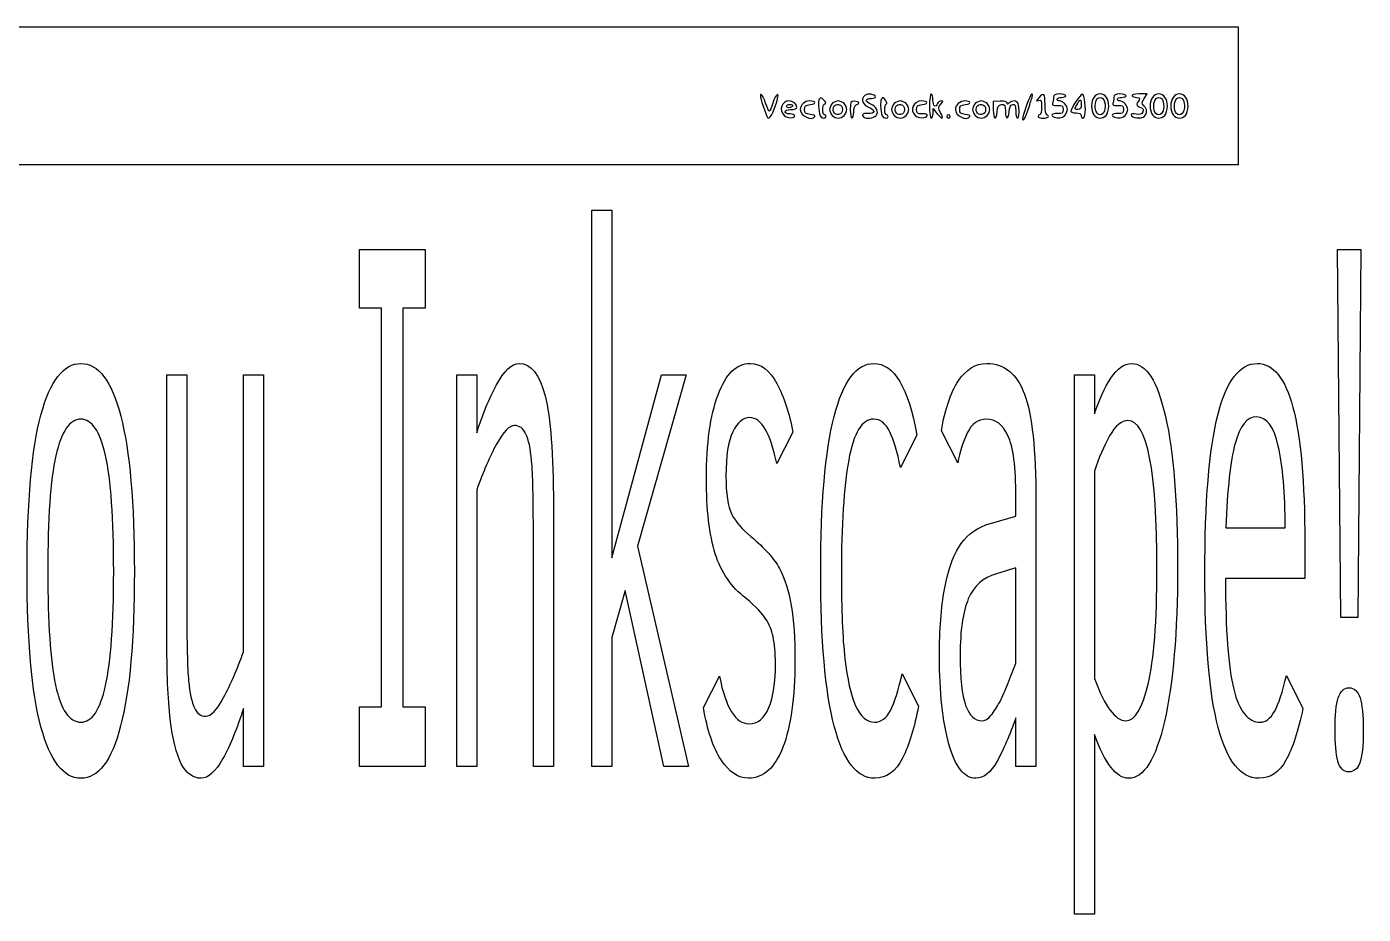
# Model space of a CAD drawing. Extents: x -1.8 to 10.4, y -1.5 to 10.
# Drawn here: x 2.29 to 10.37, y -1.54 to 3.82 of the extents above; entities that cross this region are included whole.
import ezdxf

# ---------------------------------------------------------------- set-up
doc = ezdxf.new("R2010")
doc.units = 0
doc.layers.add('Layer_1', color=7, linetype='CONTINUOUS')

msp = doc.modelspace()

# ---------------------------------------------------------------- linework, layer by layer
at = {"layer": 'Layer_1', "color": 7}
for points in [[(-0.803571, 3.407738), (-0.803571, 3.824405), (4.404762, 3.824405), (9.613096, 3.824405), (9.613096, 3.407738), (9.613096, 2.991071), (4.404762, 2.991071), (-0.803571, 2.991071)], [(6.817626, 3.34918)], [(6.883929, 3.345239)], [(8.346968, 3.329421)], [(8.633213, 3.342635)], [(8.75279, 3.319198)], [(9.106956, 3.319198)], [(9.231956, 3.319198)], [(6.933732, 3.287398)], [(7.055386, 3.282065)], [(7.123513, 3.28274)], [(7.169226, 3.308049)], [(7.232143, 3.288691)], [(7.290179, 3.309108)], [(7.42518, 3.287448)], [(7.498512, 3.282741)], [(7.544226, 3.30805)], [(7.607143, 3.288692)], [(7.734721, 3.288048)], [(7.769737, 3.300969)], [(7.873512, 3.282739)], [(7.992886, 3.282067)], [(8.033809, 3.308052)], [(8.096726, 3.288694)], [(8.156737, 3.311383)], [(8.467263, 3.282741)], [(8.565476, 3.288693)], [(8.687902, 3.29055)], [(8.815476, 3.288692)], [(8.93006, 3.288692)], [(9.048512, 3.284821)], [(9.169643, 3.288692)], [(9.294643, 3.288692)], [(6.142707, -0.645028), (5.908719, 0.418058), (5.829318, 0.135924), (5.829318, -0.645028), (5.708459, -0.645028), (5.708459, 2.715772), (5.829318, 2.715772), (5.829318, 0.616682), (6.128654, 1.722655), (6.276916, 1.722655), (5.983202, 0.686652), (6.292375, -0.645028)], [(4.700132, -0.645028), (4.302423, -0.645028), (4.302423, -0.283894), (4.436632, -0.283894), (4.436632, 2.124415), (4.302423, 2.124415), (4.302423, 2.478778), (4.700132, 2.478778), (4.700132, 2.124415), (4.565923, 2.124415), (4.565923, -0.283894), (4.700132, -0.283894)], [(10.336926, 0.255548), (10.235039, 0.255548), (10.214662, 2.478778), (10.354493, 2.478778)], [(2.817687, 0.533171)], [(2.942762, 0.533171)], [(9.122717, 0.546716)], [(9.247792, 0.555741)], [(6.935315, -0.006273)], [(10.369951, -0.423834)]]:
    msp.add_lwpolyline(points, close=True, dxfattribs=at)
for points in [[(9.045767, 3.391233), (9.063407, 3.418155), (9.014719, 3.418155)], [(7.76972, 3.300969), (7.770114, 3.329615), (7.793568, 3.300969)], [(8.175596, 3.374706), (8.133929, 3.373072), (8.133929, 3.322697)], [(3.138806, 0.140437), (3.138806, 1.722655), (3.259665, 1.722655), (3.259665, 0.325518)], [(3.601863, 0.047897), (3.601863, 1.722655), (3.722722, 1.722655), (3.722722, -0.645028), (3.601863, -0.645028)], [(5.012116, 1.027472), (5.012116, -0.645028), (4.891257, -0.645028), (4.891257, 1.722655), (5.012116, 1.722655), (5.012116, 1.370549)], [(8.745385, -0.450919), (8.745385, -1.536577), (8.624527, -1.536577), (8.624527, 1.722655), (8.745385, 1.722655), (8.745385, 1.485661)], [(6.921965, 1.375063), (6.825699, 1.185468)], [(7.919049, 1.189982), (7.819973, 1.384092)], [(7.67171, 1.357006), (7.572634, 1.162897)], [(8.745385, 1.140328), (8.745385, -0.112354)], [(8.089095, 0.815305), (8.270383, 0.867219), (8.270383, 0.982331)], [(5.475174, 0.934931), (5.475174, -0.645028), (5.354315, -0.645028)], [(8.391241, 0.964274), (8.391241, -0.645028), (8.270383, -0.645028)], [(5.354315, -0.645028), (5.354315, 0.749851)], [(9.538696, 0.797249), (9.898462, 0.797249)], [(10.01651, 0.709223), (10.01651, 0.492543), (9.537291, 0.492543)], [(8.270383, 0.555741), (8.152335, 0.519628)], [(8.270383, -0.022073), (8.270383, 0.555741)], [(6.382317, -0.288409), (6.479285, -0.098813)], [(7.582472, -0.08527), (7.681548, -0.27938)], [(9.905489, -0.094299), (10.005267, -0.292923)], [(3.601863, -0.645028), (3.601863, -0.292923)], [(8.270383, -0.645028), (8.270383, -0.34935)]]:
    msp.add_lwpolyline(points, dxfattribs=at)
for points in [[(6.730304, 3.415545), (6.719421, 3.419171), (6.730541, 3.376298), (6.764256, 3.284478)], [(6.757878, 3.362693), (6.74956, 3.389479), (6.737151, 3.413263), (6.730304, 3.415545)], [(6.829075, 3.415496), (6.822307, 3.413241), (6.809965, 3.389479), (6.801646, 3.362693)], [(6.817626, 3.34918), (6.832617, 3.393621), (6.836841, 3.418085), (6.829075, 3.415496)], [(7.109453, 3.381619), (7.094227, 3.396845), (7.088647, 3.397909), (7.081833, 3.386884)], [(7.39556, 3.416352), (7.336053, 3.425084), (7.323028, 3.36263), (7.379441, 3.339059)], [(7.398107, 3.391693), (7.431062, 3.391193), (7.42897, 3.411449), (7.39556, 3.416352)], [(7.481747, 3.381647), (7.469177, 3.398712), (7.464816, 3.399804), (7.457366, 3.38775)], [(7.758946, 3.418156), (7.752994, 3.418156), (7.74853, 3.386906), (7.74853, 3.345239)], [(7.769363, 3.381698), (7.769363, 3.40175), (7.764675, 3.418156), (7.758946, 3.418156)], [(8.366262, 3.418156), (8.358141, 3.418156), (8.311014, 3.290382), (8.311014, 3.268365)], [(8.346966, 3.329421), (8.356034, 3.360613), (8.366218, 3.393339), (8.369597, 3.402145)], [(8.369597, 3.402145), (8.372975, 3.410951), (8.371475, 3.418156), (8.366262, 3.418156)], [(8.408981, 3.395558), (8.391166, 3.375269), (8.391001, 3.373638), (8.407367, 3.379606)], [(8.446429, 3.355657), (8.446429, 3.423251), (8.439644, 3.43048), (8.408981, 3.395558)], [(8.498512, 3.398176), (8.498512, 3.387186), (8.495839, 3.371225), (8.492569, 3.362706)], [(8.53497, 3.418157), (8.505975, 3.418157), (8.498512, 3.414067), (8.498512, 3.398176)], [(8.519346, 3.386907), (8.519346, 3.392637), (8.531064, 3.397324), (8.545387, 3.397324)], [(8.571429, 3.407741), (8.571429, 3.41347), (8.555022, 3.418157), (8.53497, 3.418157)], [(8.545387, 3.397324), (8.55971, 3.397324), (8.571429, 3.402011), (8.571429, 3.407741)], [(8.671986, 3.417826), (8.659822, 3.417511), (8.602679, 3.33135), (8.602679, 3.313345)], [(8.633213, 3.342635), (8.660908, 3.391019), (8.664856, 3.392958), (8.665019, 3.35826)], [(8.687902, 3.290552), (8.695988, 3.324683), (8.684299, 3.418164), (8.671986, 3.417826)], [(8.779762, 3.418156), (8.74868, 3.418156), (8.727679, 3.388754), (8.727679, 3.345239)], [(8.75279, 3.319198), (8.742793, 3.359028), (8.756014, 3.397322), (8.779762, 3.397322)], [(8.831846, 3.345239), (8.831846, 3.388754), (8.810844, 3.418156), (8.779762, 3.418156)], [(8.779762, 3.397322), (8.792874, 3.397322), (8.802541, 3.387989), (8.806735, 3.371281)], [(8.863096, 3.398174), (8.863096, 3.387185), (8.860422, 3.371223), (8.857152, 3.362704)], [(8.899554, 3.418156), (8.870558, 3.418156), (8.863096, 3.414066), (8.863096, 3.398174)], [(8.883929, 3.386906), (8.883929, 3.392635), (8.895648, 3.397322), (8.90997, 3.397322)], [(8.936012, 3.407739), (8.936012, 3.413469), (8.919606, 3.418156), (8.899554, 3.418156)], [(8.90997, 3.397322), (8.924293, 3.397322), (8.936012, 3.40201), (8.936012, 3.407739)], [(9.014719, 3.418155), (8.984913, 3.418155), (8.968528, 3.414115), (8.972469, 3.407738)], [(8.972469, 3.407738), (8.976009, 3.402009), (8.988006, 3.397322), (8.999126, 3.397322)], [(8.999126, 3.397322), (9.022348, 3.397322), (9.025046, 3.386357), (9.006411, 3.367721)], [(9.133929, 3.418156), (9.102847, 3.418156), (9.081846, 3.388754), (9.081846, 3.345239)], [(9.106956, 3.319198), (9.096959, 3.359028), (9.110181, 3.397322), (9.133929, 3.397322)], [(9.186012, 3.345239), (9.186012, 3.388754), (9.165011, 3.418156), (9.133929, 3.418156)], [(9.133929, 3.397322), (9.14704, 3.397322), (9.156708, 3.387989), (9.160901, 3.371281)], [(9.258929, 3.418156), (9.227847, 3.418156), (9.206846, 3.388754), (9.206846, 3.345239)], [(9.231956, 3.319198), (9.221959, 3.359028), (9.235181, 3.397322), (9.258929, 3.397322)], [(9.311012, 3.345239), (9.311012, 3.388754), (9.290011, 3.418156), (9.258929, 3.418156)], [(9.258929, 3.397322), (9.282677, 3.397322), (9.295898, 3.359028), (9.285901, 3.319198)], [(6.779762, 3.313989), (6.776046, 3.313989), (6.766197, 3.335906), (6.757878, 3.362693)], [(6.764256, 3.284478), (6.774567, 3.256405), (6.79447, 3.280534), (6.817626, 3.34918)], [(6.801646, 3.362693), (6.793327, 3.335906), (6.78348, 3.313989), (6.779762, 3.313989)], [(6.899554, 3.376489), (6.854593, 3.376489), (6.836031, 3.321709), (6.869614, 3.288126)], [(6.905681, 3.297815), (6.863312, 3.298744), (6.866614, 3.324406), (6.909103, 3.324406)], [(6.883929, 3.345239), (6.883929, 3.350969), (6.89358, 3.355656), (6.905377, 3.355656)], [(6.898939, 3.334823), (6.890683, 3.334823), (6.883929, 3.33951), (6.883929, 3.345239)], [(6.920387, 3.345239), (6.916848, 3.33951), (6.907194, 3.334823), (6.898939, 3.334823)], [(6.946429, 3.337948), (6.946429, 3.358234), (6.924226, 3.376489), (6.899554, 3.376489)], [(6.905377, 3.355656), (6.917173, 3.355656), (6.923928, 3.350969), (6.920387, 3.345239)], [(6.909103, 3.324406), (6.932785, 3.324406), (6.946429, 3.329356), (6.946429, 3.337948)], [(7.024682, 3.376489), (6.99515, 3.376489), (6.967261, 3.351193), (6.967261, 3.324406)], [(6.967261, 3.324406), (6.967261, 3.285437), (7.036816, 3.252018), (7.055386, 3.282065)], [(6.993304, 3.324406), (6.993304, 3.346204), (6.998852, 3.350982), (7.027356, 3.353727)], [(7.027356, 3.295086), (6.998852, 3.29783), (6.993304, 3.302608), (6.993304, 3.324406)], [(7.027356, 3.353727), (7.065446, 3.357396), (7.063204, 3.376489), (7.024682, 3.376489)], [(7.081833, 3.386884), (7.074142, 3.37444), (7.0773, 3.318976), (7.087615, 3.285343)], [(7.113095, 3.293155), (7.097971, 3.293155), (7.100285, 3.353121), (7.115607, 3.358228)], [(7.115607, 3.358228), (7.12478, 3.361287), (7.122993, 3.36808), (7.109453, 3.381619)], [(7.160715, 3.360119), (7.151711, 3.351117), (7.144345, 3.335045), (7.144345, 3.324405)], [(7.144345, 3.324405), (7.144345, 3.313765), (7.151711, 3.297694), (7.160715, 3.288691)], [(7.169226, 3.308049), (7.158854, 3.335077), (7.173391, 3.357416), (7.198986, 3.353781)], [(7.196429, 3.376488), (7.185789, 3.376488), (7.169717, 3.369122), (7.160715, 3.360119)], [(7.232143, 3.360119), (7.22314, 3.369122), (7.207069, 3.376488), (7.196429, 3.376488)], [(7.198986, 3.353781), (7.216202, 3.351337), (7.22247, 3.343496), (7.22247, 3.324405)], [(7.22247, 3.324405), (7.22247, 3.305314), (7.216202, 3.297473), (7.198986, 3.295029)], [(7.248512, 3.324405), (7.248512, 3.335045), (7.241146, 3.351117), (7.232143, 3.360119)], [(7.232143, 3.288691), (7.241146, 3.297694), (7.248512, 3.313765), (7.248512, 3.324405)], [(7.295387, 3.373885), (7.27117, 3.373885), (7.269345, 3.370326), (7.269345, 3.323104)], [(7.269345, 3.323104), (7.269345, 3.295174), (7.274033, 3.272323), (7.279762, 3.272323)], [(7.290179, 3.309108), (7.290179, 3.332197), (7.295996, 3.348126), (7.305804, 3.351889)], [(7.305804, 3.351889), (7.330169, 3.361239), (7.32418, 3.373885), (7.295387, 3.373885)], [(7.393607, 3.355962), (7.356364, 3.371389), (7.358996, 3.392287), (7.398107, 3.391693)], [(7.379441, 3.339059), (7.423691, 3.32057), (7.421106, 3.297738), (7.375006, 3.2999)], [(7.425181, 3.287448), (7.443709, 3.309773), (7.429222, 3.34121), (7.393607, 3.355962)], [(7.457366, 3.38775), (7.449237, 3.374596), (7.452044, 3.319809), (7.462615, 3.285344)], [(7.488095, 3.293156), (7.474951, 3.293156), (7.474276, 3.3527), (7.487367, 3.357393)], [(7.487367, 3.357393), (7.492696, 3.359302), (7.490166, 3.370217), (7.481747, 3.381647)], [(7.535715, 3.36012), (7.526711, 3.351118), (7.519345, 3.335046), (7.519345, 3.324406)], [(7.519345, 3.324406), (7.519345, 3.313766), (7.526711, 3.297695), (7.535715, 3.288692)], [(7.544226, 3.30805), (7.533854, 3.335078), (7.548391, 3.357417), (7.573986, 3.353783)], [(7.571429, 3.376489), (7.560789, 3.376489), (7.544717, 3.369124), (7.535715, 3.36012)], [(7.607143, 3.36012), (7.59814, 3.369124), (7.582069, 3.376489), (7.571429, 3.376489)], [(7.573986, 3.353783), (7.591202, 3.351338), (7.59747, 3.343497), (7.59747, 3.324406)], [(7.59747, 3.324406), (7.59747, 3.305315), (7.591202, 3.297474), (7.573986, 3.29503)], [(7.623512, 3.324406), (7.623512, 3.335046), (7.616146, 3.351118), (7.607143, 3.36012)], [(7.607143, 3.288692), (7.616146, 3.297695), (7.623512, 3.313766), (7.623512, 3.324406)], [(7.701766, 3.376489), (7.652085, 3.376489), (7.627209, 3.322197), (7.661279, 3.288126)], [(7.670387, 3.324406), (7.670387, 3.346204), (7.675936, 3.350982), (7.704439, 3.353727)], [(7.704276, 3.298467), (7.675045, 3.298389), (7.670387, 3.301944), (7.670387, 3.324406)], [(7.704439, 3.353727), (7.742529, 3.357396), (7.740287, 3.376489), (7.701766, 3.376489)], [(7.74853, 3.345239), (7.74853, 3.303573), (7.752994, 3.272323), (7.758946, 3.272323)], [(7.796846, 3.360865), (7.785863, 3.332245), (7.769363, 3.344754), (7.769363, 3.381698)], [(7.818967, 3.376489), (7.810098, 3.376489), (7.800144, 3.369458), (7.796846, 3.360865)], [(7.81575, 3.30452), (7.800335, 3.33433), (7.800435, 3.338192), (7.817096, 3.356604)], [(7.817096, 3.356604), (7.832612, 3.373748), (7.83287, 3.376489), (7.818967, 3.376489)], [(7.962182, 3.376491), (7.93265, 3.376491), (7.904761, 3.351195), (7.904761, 3.324408)], [(7.904761, 3.324408), (7.904761, 3.285439), (7.974316, 3.25202), (7.992886, 3.282067)], [(7.930804, 3.324408), (7.930804, 3.346206), (7.936352, 3.350984), (7.964856, 3.353728)], [(7.964856, 3.295087), (7.936352, 3.297831), (7.930804, 3.302609), (7.930804, 3.324408)], [(7.964856, 3.353728), (8.002946, 3.357398), (8.000704, 3.376491), (7.962182, 3.376491)], [(8.025298, 3.360122), (8.016295, 3.351119), (8.008929, 3.335048), (8.008929, 3.324408)], [(8.008929, 3.324408), (8.008929, 3.313768), (8.016295, 3.297696), (8.025298, 3.288694)], [(8.033809, 3.308052), (8.023438, 3.33508), (8.037975, 3.357419), (8.06357, 3.353784)], [(8.061012, 3.376491), (8.050372, 3.376491), (8.034301, 3.369125), (8.025298, 3.360122)], [(8.096726, 3.360122), (8.087724, 3.369125), (8.071652, 3.376491), (8.061012, 3.376491)], [(8.06357, 3.353784), (8.080786, 3.351339), (8.087054, 3.343498), (8.087054, 3.324407)], [(8.087054, 3.324407), (8.087054, 3.305317), (8.080786, 3.297476), (8.06357, 3.295031)], [(8.113096, 3.324408), (8.113096, 3.335048), (8.10573, 3.351119), (8.096726, 3.360122)], [(8.096726, 3.288693), (8.10573, 3.297696), (8.113096, 3.313768), (8.113096, 3.324408)], [(8.133929, 3.322697), (8.133929, 3.263503), (8.152031, 3.254524), (8.156737, 3.311383)], [(8.156737, 3.311387), (8.159336, 3.342764), (8.164581, 3.351104), (8.183408, 3.353778)], [(8.217262, 3.363914), (8.217262, 3.371737), (8.201831, 3.375734), (8.175596, 3.374706)], [(8.183408, 3.353778), (8.204419, 3.356762), (8.206846, 3.352719), (8.206846, 3.314715)], [(8.206846, 3.314715), (8.206846, 3.261504), (8.225294, 3.258742), (8.229654, 3.311302)], [(8.229762, 3.363993), (8.220124, 3.354354), (8.217262, 3.354337), (8.217262, 3.363914)], [(8.229654, 3.311302), (8.231914, 3.338541), (8.238376, 3.351318), (8.251116, 3.353732)], [(8.283856, 3.360016), (8.276375, 3.37951), (8.247409, 3.38164), (8.229762, 3.363993)], [(8.251116, 3.353732), (8.266059, 3.356563), (8.269346, 3.349538), (8.269346, 3.314756)], [(8.269346, 3.314756), (8.269346, 3.29142), (8.274033, 3.272326), (8.279762, 3.272326)], [(8.279762, 3.272326), (8.291139, 3.272326), (8.293999, 3.333583), (8.283856, 3.360016)], [(8.311014, 3.268365), (8.311014, 3.243832), (8.332882, 3.280968), (8.346968, 3.329421)], [(8.407367, 3.379606), (8.423, 3.385307), (8.425596, 3.379627), (8.425596, 3.339706)], [(8.425596, 3.339706), (8.425596, 3.314104), (8.420908, 3.293157), (8.415179, 3.293157)], [(8.456846, 3.293157), (8.451058, 3.293157), (8.446429, 3.320935), (8.446429, 3.355657)], [(8.492569, 3.362706), (8.48798, 3.350746), (8.494506, 3.347585), (8.521215, 3.348833)], [(8.534226, 3.376491), (8.526042, 3.376491), (8.519346, 3.381178), (8.519346, 3.386907)], [(8.521215, 3.348833), (8.551596, 3.35025), (8.555804, 3.347282), (8.555804, 3.324407)], [(8.555804, 3.324407), (8.555804, 3.301656), (8.551526, 3.29856), (8.52195, 3.299902)], [(8.581846, 3.324407), (8.581846, 3.347359), (8.555211, 3.376491), (8.534226, 3.376491)], [(8.565476, 3.288693), (8.57448, 3.297696), (8.581846, 3.313767), (8.581846, 3.324407)], [(8.602679, 3.313345), (8.602679, 3.30797), (8.616741, 3.303572), (8.633929, 3.303572)], [(8.643979, 3.324406), (8.626758, 3.324406), (8.624737, 3.327827), (8.633213, 3.342635)], [(8.665019, 3.35826), (8.665137, 3.331103), (8.660985, 3.324406), (8.643979, 3.324406)], [(8.727679, 3.345239), (8.727679, 3.301725), (8.74868, 3.272322), (8.779762, 3.272322)], [(8.779762, 3.293156), (8.766651, 3.293156), (8.756983, 3.30249), (8.75279, 3.319198)], [(8.806735, 3.371281), (8.816731, 3.33145), (8.80351, 3.293156), (8.779762, 3.293156)], [(8.815476, 3.288692), (8.824699, 3.297914), (8.831846, 3.322602), (8.831846, 3.345239)], [(8.857152, 3.362704), (8.852563, 3.350745), (8.859089, 3.347584), (8.885798, 3.348831)], [(8.89881, 3.376489), (8.890625, 3.376489), (8.883929, 3.381177), (8.883929, 3.386906)], [(8.885798, 3.348831), (8.91618, 3.350249), (8.920387, 3.34728), (8.920387, 3.324406)], [(8.920387, 3.324406), (8.920387, 3.301655), (8.916109, 3.298558), (8.886533, 3.2999)], [(8.946429, 3.324406), (8.946429, 3.347358), (8.919794, 3.376489), (8.89881, 3.376489)], [(8.93006, 3.288692), (8.939063, 3.297694), (8.946429, 3.313766), (8.946429, 3.324406)], [(9.006411, 3.367721), (8.993683, 3.354993), (9.003245, 3.342635), (9.034239, 3.331762)], [(9.04457, 3.346141), (9.029572, 3.362713), (9.029678, 3.366676), (9.045767, 3.391233)], [(9.034239, 3.331762), (9.039567, 3.329892), (9.040667, 3.31987), (9.036684, 3.309489)], [(9.048512, 3.284822), (9.065632, 3.301942), (9.064184, 3.324468), (9.04457, 3.346141)], [(9.081846, 3.345239), (9.081846, 3.301725), (9.102847, 3.272322), (9.133929, 3.272322)], [(9.133929, 3.293156), (9.120817, 3.293156), (9.11115, 3.30249), (9.106956, 3.319198)], [(9.160901, 3.371281), (9.170898, 3.33145), (9.157677, 3.293156), (9.133929, 3.293156)], [(9.169643, 3.288692), (9.178866, 3.297914), (9.186012, 3.322602), (9.186012, 3.345239)], [(9.206846, 3.345239), (9.206846, 3.301725), (9.227847, 3.272322), (9.258929, 3.272322)], [(9.258929, 3.293156), (9.245817, 3.293156), (9.23615, 3.30249), (9.231956, 3.319198)], [(9.285901, 3.319198), (9.281708, 3.30249), (9.27204, 3.293156), (9.258929, 3.293156)], [(9.294643, 3.288692), (9.303866, 3.297914), (9.311012, 3.322602), (9.311012, 3.345239)], [(6.869614, 3.288126), (6.887157, 3.270583), (6.938897, 3.269995), (6.933732, 3.287398)], [(6.933732, 3.287398), (6.932122, 3.292824), (6.919499, 3.297512), (6.905681, 3.297815)], [(7.055387, 3.282065), (7.058698, 3.287423), (7.046084, 3.293282), (7.027356, 3.295086)], [(7.087615, 3.285343), (7.092346, 3.269917), (7.123513, 3.267656), (7.123513, 3.28274)], [(7.123512, 3.282738), (7.123512, 3.288468), (7.118825, 3.293155), (7.113095, 3.293155)], [(7.160715, 3.288691), (7.169717, 3.279688), (7.185789, 3.272322), (7.196429, 3.272322)], [(7.198986, 3.295029), (7.1849, 3.293029), (7.172991, 3.298237), (7.169226, 3.308049)], [(7.196429, 3.272322), (7.207069, 3.272322), (7.22314, 3.279688), (7.232143, 3.288691)], [(7.279762, 3.272323), (7.285491, 3.272323), (7.290179, 3.288876), (7.290179, 3.309108)], [(7.375006, 3.2999), (7.343584, 3.301373), (7.334424, 3.294049), (7.349206, 3.279267)], [(7.349206, 3.279267), (7.361851, 3.266622), (7.412415, 3.272067), (7.42518, 3.287448)], [(7.462615, 3.285344), (7.467346, 3.269918), (7.498512, 3.267657), (7.498512, 3.282741)], [(7.498512, 3.282739), (7.498512, 3.288469), (7.493825, 3.293156), (7.488095, 3.293156)], [(7.535715, 3.288692), (7.544717, 3.279689), (7.560789, 3.272323), (7.571429, 3.272323)], [(7.573986, 3.29503), (7.5599, 3.29303), (7.547991, 3.298239), (7.544226, 3.30805)], [(7.571429, 3.272323), (7.582069, 3.272323), (7.59814, 3.279689), (7.607143, 3.288692)], [(7.661279, 3.288126), (7.679154, 3.270252), (7.728881, 3.2702), (7.734721, 3.288048)], [(7.734722, 3.28805), (7.736616, 3.293836), (7.722914, 3.298524), (7.704276, 3.298467)], [(7.758946, 3.272323), (7.764675, 3.272323), (7.769531, 3.285213), (7.769737, 3.300969)], [(7.793568, 3.300969), (7.82485, 3.262762), (7.836389, 3.264609), (7.81575, 3.30452)], [(7.863095, 3.293156), (7.857366, 3.293156), (7.852679, 3.288469), (7.852679, 3.282739)], [(7.852679, 3.282739), (7.852679, 3.27701), (7.857366, 3.272323), (7.863095, 3.272323)], [(7.873512, 3.282739), (7.873512, 3.288469), (7.868825, 3.293156), (7.863095, 3.293156)], [(7.863095, 3.272323), (7.868825, 3.272323), (7.873512, 3.27701), (7.873512, 3.282739)], [(7.992887, 3.282066), (7.996198, 3.287424), (7.983584, 3.293283), (7.964856, 3.295087)], [(8.025298, 3.288694), (8.034301, 3.279691), (8.050372, 3.272324), (8.061012, 3.272324)], [(8.06357, 3.295031), (8.049483, 3.293031), (8.037574, 3.29824), (8.033809, 3.308052)], [(8.061012, 3.272324), (8.071652, 3.272324), (8.087724, 3.279691), (8.096726, 3.288694)], [(8.415179, 3.293157), (8.40945, 3.293157), (8.404763, 3.28847), (8.404763, 3.282741)], [(8.404763, 3.282741), (8.404763, 3.277011), (8.418825, 3.272324), (8.436013, 3.272324)], [(8.436013, 3.272324), (8.4532, 3.272324), (8.467263, 3.277011), (8.467263, 3.282741)], [(8.467262, 3.282741), (8.467262, 3.28847), (8.462575, 3.293157), (8.456846, 3.293157)], [(8.52195, 3.299902), (8.488351, 3.301425), (8.476137, 3.289302), (8.501116, 3.279223)], [(8.501116, 3.279223), (8.526237, 3.269087), (8.549257, 3.272474), (8.565476, 3.288693)], [(8.633929, 3.303572), (8.654762, 3.303572), (8.665179, 3.298364), (8.665179, 3.287948)], [(8.665179, 3.287948), (8.665179, 3.266287), (8.682626, 3.268287), (8.687902, 3.29055)], [(8.779762, 3.272322), (8.790402, 3.272322), (8.806474, 3.279689), (8.815476, 3.288692)], [(8.886533, 3.2999), (8.852934, 3.301424), (8.84072, 3.289301), (8.8657, 3.279221)], [(8.8657, 3.279221), (8.89082, 3.269085), (8.913841, 3.272472), (8.93006, 3.288692)], [(8.998352, 3.296833), (8.981252, 3.300254), (8.967262, 3.298872), (8.967262, 3.293762)], [(8.967262, 3.293762), (8.967262, 3.272433), (9.029297, 3.265606), (9.048512, 3.284821)], [(9.036684, 3.309489), (9.031086, 3.294901), (9.022381, 3.292027), (8.998352, 3.296833)], [(9.133929, 3.272322), (9.144569, 3.272322), (9.16064, 3.279689), (9.169643, 3.288692)], [(9.258929, 3.272322), (9.269569, 3.272322), (9.28564, 3.279689), (9.294643, 3.288692)], [(2.377818, 1.478889), (2.434031, 1.68654), (2.514604, 1.790366), (2.619535, 1.790366)], [(2.619535, 1.790366), (2.725404, 1.790366), (2.805742, 1.684284), (2.86055, 1.472118)], [(5.131569, 1.661713), (5.177009, 1.747482), (5.222682, 1.790366), (5.26859, 1.790366)], [(5.26859, 1.790366), (5.339793, 1.790366), (5.392025, 1.724911), (5.425284, 1.594001)], [(6.47015, 1.600772), (6.516994, 1.727168), (6.581874, 1.790366), (6.664789, 1.790366)], [(6.664789, 1.790366), (6.728966, 1.790366), (6.782837, 1.749739), (6.826402, 1.668485)], [(7.172114, 1.469861), (7.226454, 1.683531), (7.306558, 1.790366), (7.412426, 1.790366)], [(7.412426, 1.790366), (7.533754, 1.790366), (7.620182, 1.645913), (7.67171, 1.357006)], [(7.922563, 1.684284), (7.968938, 1.755006), (8.026323, 1.790366), (8.094716, 1.790366)], [(8.094716, 1.790366), (8.200584, 1.790366), (8.276472, 1.728673), (8.32238, 1.605286)], [(8.845164, 1.702341), (8.884045, 1.761024), (8.925736, 1.790366), (8.970239, 1.790366)], [(8.970239, 1.790366), (9.057838, 1.790366), (9.125997, 1.683531), (9.174715, 1.469861)], [(9.490915, 1.478889), (9.543849, 1.68654), (9.623485, 1.790366), (9.729822, 1.790366)], [(9.729822, 1.790366), (9.825384, 1.790366), (9.897057, 1.701588), (9.944838, 1.524031)], [(8.745385, 1.485661), (8.773024, 1.57143), (8.806283, 1.643657), (8.845164, 1.702341)], [(5.012116, 1.370549), (5.046312, 1.480393), (5.08613, 1.577448), (5.131569, 1.661713)], [(6.826402, 1.668485), (6.869968, 1.587229), (6.901822, 1.489422), (6.921965, 1.375063)], [(7.819973, 1.384092), (7.842459, 1.515003), (7.876655, 1.615067), (7.922563, 1.684284)], [(5.425284, 1.594001), (5.458544, 1.464594), (5.475174, 1.244905), (5.475174, 0.934931)], [(6.399883, 1.097442), (6.399883, 1.306598), (6.423306, 1.474375), (6.47015, 1.600772)], [(8.32238, 1.605286), (8.368287, 1.481898), (8.391241, 1.268228), (8.391241, 0.964274)], [(2.294201, 0.533171), (2.294201, 0.955998), (2.322073, 1.271237), (2.377818, 1.478889)], [(2.619535, 1.454061), (2.551611, 1.454061), (2.501253, 1.38033), (2.468462, 1.232867)], [(2.767798, 1.235124), (2.735007, 1.381082), (2.685586, 1.454061), (2.619535, 1.454061)], [(2.86055, 1.472118), (2.915358, 1.261456), (2.942762, 0.948474), (2.942762, 0.533171)], [(6.661978, 1.463089), (6.621692, 1.463089), (6.587495, 1.4345), (6.559388, 1.377321)], [(6.825699, 1.185468), (6.787287, 1.370549), (6.732713, 1.463089), (6.661978, 1.463089)], [(7.090605, 0.533171), (7.090605, 0.945465), (7.117775, 1.257695), (7.172114, 1.469861)], [(7.411021, 1.454061), (7.340286, 1.454061), (7.289928, 1.371301), (7.259948, 1.205782)], [(7.507989, 1.377321), (7.48363, 1.428481), (7.451307, 1.454061), (7.411021, 1.454061)], [(8.091905, 1.454061), (8.04225, 1.454061), (8.003838, 1.426224), (7.976668, 1.370549)], [(8.222601, 1.354749), (8.191215, 1.420957), (8.14765, 1.454061), (8.091905, 1.454061)], [(9.174715, 1.469861), (9.223433, 1.257695), (9.247792, 0.952988), (9.247792, 0.555741)], [(9.412216, 0.519628), (9.412216, 0.952988), (9.438449, 1.272742), (9.490915, 1.478889)], [(9.725606, 1.467604), (9.667987, 1.467604), (9.624656, 1.414186), (9.595613, 1.307351)], [(9.856302, 1.291551), (9.829601, 1.40892), (9.786035, 1.467604), (9.725606, 1.467604)], [(9.944838, 1.524031), (9.992619, 1.347978), (10.01651, 1.076376), (10.01651, 0.709223)], [(5.23978, 1.415691), (5.208863, 1.415691), (5.172792, 1.378073), (5.131569, 1.302836)], [(5.309344, 1.363778), (5.293417, 1.398387), (5.270229, 1.415691), (5.23978, 1.415691)], [(6.559388, 1.377321), (6.53175, 1.320141), (6.517931, 1.231362), (6.517931, 1.110984)], [(7.572634, 1.162897), (7.554365, 1.254685), (7.532817, 1.32616), (7.507989, 1.377321)], [(8.947051, 1.445035), (8.908638, 1.445035), (8.871866, 1.414188), (8.836732, 1.352494)], [(9.122717, 0.546716), (9.122717, 1.145595), (9.064162, 1.445035), (8.947051, 1.445035)], [(5.131569, 1.302836), (5.090346, 1.2276), (5.050528, 1.135812), (5.012116, 1.027472)], [(5.343775, 1.201268), (5.336748, 1.276504), (5.325271, 1.330674), (5.309344, 1.363778)], [(7.976668, 1.370549), (7.949966, 1.314874), (7.93076, 1.254685), (7.919049, 1.189982)], [(8.270383, 0.982331), (8.270383, 1.164402), (8.254456, 1.288542), (8.222601, 1.354749)], [(8.836732, 1.352494), (8.801599, 1.290801), (8.77115, 1.220079), (8.745385, 1.140328)], [(9.595613, 1.307351), (9.567037, 1.20202), (9.548065, 1.031986), (9.538696, 0.797249)], [(2.468462, 1.232867), (2.435671, 1.086908), (2.419275, 0.853676), (2.419275, 0.533171)], [(2.817687, 0.533171), (2.817687, 0.855182), (2.801058, 1.089166), (2.767798, 1.235124)], [(9.898462, 0.797249), (9.897524, 1.009415), (9.883471, 1.174183), (9.856302, 1.291551)], [(5.354315, 0.749851), (5.354315, 0.975559), (5.350802, 1.126032), (5.343775, 1.201268)], [(7.259948, 1.205782), (7.230436, 1.041766), (7.215679, 0.814553), (7.215679, 0.524142)], [(6.453286, 0.641511), (6.417684, 0.755869), (6.399883, 0.907846), (6.399883, 1.097442)], [(6.517931, 1.110984), (6.517931, 1.004149), (6.530111, 0.926656), (6.55447, 0.878504)], [(6.55447, 0.878504), (6.578829, 0.830353), (6.617007, 0.785964), (6.669005, 0.745337)], [(7.92467, 0.679881), (7.962614, 0.743079), (8.017422, 0.788221), (8.089095, 0.815305)], [(6.669005, 0.745337), (6.752388, 0.676119), (6.810007, 0.611416), (6.841861, 0.551227)], [(7.838242, 0.42483), (7.858386, 0.533171), (7.887195, 0.618187), (7.92467, 0.679881)], [(6.63879, 0.372917), (6.551191, 0.43762), (6.489356, 0.527151), (6.453286, 0.641511)], [(2.377818, -0.40352), (2.322073, -0.194364), (2.294201, 0.117867), (2.294201, 0.533171)], [(2.419275, 0.533171), (2.419275, 0.224702), (2.434968, -0.004016), (2.466354, -0.152983)], [(2.768501, -0.15524), (2.801292, -0.007778), (2.817687, 0.221693), (2.817687, 0.533171)], [(2.942762, 0.533171), (2.942762, 0.122381), (2.915124, -0.188344), (2.859847, -0.399006)], [(6.841861, 0.551227), (6.873715, 0.491038), (6.897137, 0.416554), (6.912127, 0.327775)], [(7.172817, -0.401263), (7.118009, -0.190601), (7.090605, 0.120877), (7.090605, 0.533171)], [(7.215679, 0.524142), (7.215679, 0.302948), (7.222706, 0.130657), (7.23676, 0.00727)], [(8.152335, 0.519628), (8.07223, 0.497057), (8.015783, 0.446649), (7.982992, 0.368403)], [(9.070018, -0.14621), (9.105151, 0.001253), (9.122717, 0.232228), (9.122717, 0.546716)], [(9.247792, 0.555741), (9.247792, 0.167523), (9.221325, -0.141698), (9.168391, -0.37192)], [(9.493023, -0.408034), (9.439152, -0.203391), (9.412216, 0.105829), (9.412216, 0.519628)], [(9.537291, 0.492543), (9.537291, 0.179561), (9.553921, -0.043891), (9.58718, -0.177812)], [(7.808731, 0.020812), (7.808731, 0.183322), (7.818568, 0.317995), (7.838242, 0.42483)], [(3.259665, 0.325518), (3.259665, 0.09981), (3.263178, -0.050662), (3.270205, -0.125899)], [(6.759649, 0.246521), (6.739974, 0.27812), (6.699688, 0.320252), (6.63879, 0.372917)], [(6.912127, 0.327775), (6.927586, 0.240501), (6.935315, 0.129152), (6.935315, -0.006273)], [(7.982992, 0.368403), (7.950201, 0.291662), (7.933805, 0.178808), (7.933805, 0.02984)], [(6.803214, 0.138181), (6.793845, 0.180312), (6.779323, 0.216426), (6.759649, 0.246521)], [(3.159184, -0.358379), (3.145599, -0.238001), (3.138806, -0.071729), (3.138806, 0.140437)], [(6.817267, -0.022073), (6.817267, 0.044136), (6.812583, 0.097553), (6.803214, 0.138181)], [(3.48241, -0.227467), (3.523633, -0.150726), (3.563451, -0.058938), (3.601863, 0.047897)], [(7.23676, 0.00727), (7.250813, -0.116118), (7.272596, -0.210916), (7.302108, -0.277123)], [(7.865647, -0.509603), (7.827703, -0.371168), (7.808731, -0.194363), (7.808731, 0.020812)], [(7.933805, 0.02984), (7.933805, -0.111604), (7.944814, -0.213173), (7.966831, -0.274866)], [(6.777215, -0.288409), (6.803917, -0.222201), (6.817267, -0.133422), (6.817267, -0.022073)], [(6.935315, -0.006273), (6.935315, -0.227467), (6.910956, -0.401263), (6.862238, -0.52766)], [(8.222601, -0.143956), (8.238997, -0.101823), (8.254924, -0.061195), (8.270383, -0.022073)], [(2.466354, -0.152983), (2.498208, -0.301951), (2.549269, -0.376435), (2.619535, -0.376435)], [(2.619535, -0.376435), (2.686523, -0.376435), (2.736178, -0.302704), (2.768501, -0.15524)], [(3.270205, -0.125899), (3.2777, -0.201135), (3.289411, -0.256057), (3.305338, -0.290666)], [(6.479285, -0.098813), (6.516292, -0.289913), (6.575784, -0.385463), (6.657762, -0.385463)], [(7.512205, -0.306466), (7.537033, -0.258315), (7.560455, -0.184583), (7.582472, -0.08527)], [(8.172712, -0.254553), (8.190044, -0.221448), (8.206674, -0.184583), (8.222601, -0.143956)], [(8.745385, -0.112354), (8.808157, -0.282387), (8.871397, -0.367404), (8.935105, -0.367404)], [(8.935105, -0.367404), (8.989914, -0.367404), (9.034884, -0.293673), (9.070018, -0.14621)], [(9.833817, -0.31098), (9.858644, -0.265838), (9.882535, -0.193611), (9.905489, -0.094299)], [(3.374902, -0.340322), (3.405351, -0.340322), (3.441187, -0.302704), (3.48241, -0.227467)], [(9.58718, -0.177812), (9.62044, -0.310228), (9.673843, -0.376435), (9.747389, -0.376435)], [(10.199203, -0.423834), (10.199203, -0.333551), (10.205527, -0.268847), (10.218175, -0.229724)], [(10.218175, -0.229724), (10.231292, -0.189097), (10.253074, -0.168783), (10.283523, -0.168783)], [(10.283523, -0.168783), (10.315377, -0.168783), (10.337629, -0.189097), (10.350277, -0.229724)], [(10.350277, -0.229724), (10.363393, -0.268847), (10.369951, -0.333551), (10.369951, -0.423834)], [(3.305338, -0.290666), (3.321265, -0.32377), (3.344453, -0.340322), (3.374902, -0.340322)], [(3.601863, -0.292923), (3.564388, -0.413301), (3.523165, -0.514117), (3.478194, -0.595373)], [(6.489122, -0.6044), (6.440404, -0.529164), (6.404802, -0.423834), (6.382317, -0.288409)], [(6.657762, -0.385463), (6.711165, -0.385463), (6.750982, -0.353112), (6.777215, -0.288409)], [(7.302108, -0.277123), (7.332088, -0.343331), (7.370032, -0.376435), (7.41594, -0.376435)], [(7.41594, -0.376435), (7.455289, -0.376435), (7.487377, -0.353112), (7.512205, -0.306466)], [(7.681548, -0.27938), (7.658594, -0.405777), (7.62674, -0.510356), (7.585985, -0.593116)], [(7.966831, -0.274866), (7.988847, -0.33656), (8.021873, -0.367407), (8.065906, -0.367407)], [(8.120012, -0.335807), (8.137813, -0.313236), (8.155379, -0.286151), (8.172712, -0.254553)], [(9.747389, -0.376435), (9.78018, -0.376435), (9.808989, -0.354617), (9.833817, -0.31098)], [(10.005267, -0.292923), (9.977161, -0.428348), (9.942964, -0.532926), (9.902678, -0.606657)], [(2.619535, -0.714997), (2.514135, -0.714997), (2.433563, -0.611172), (2.377818, -0.40352)], [(2.859847, -0.399006), (2.805039, -0.609667), (2.724935, -0.714997), (2.619535, -0.714997)], [(3.225937, -0.626971), (3.195488, -0.566782), (3.173237, -0.477251), (3.159184, -0.358379)], [(7.417345, -0.714997), (7.309134, -0.714997), (7.227625, -0.610419), (7.172817, -0.401263)], [(8.065906, -0.367407), (8.084176, -0.367407), (8.102211, -0.356873), (8.120012, -0.335807)], [(8.270383, -0.34935), (8.232907, -0.454681), (8.195197, -0.541955), (8.157253, -0.611172)], [(9.168391, -0.37192), (9.115925, -0.600638), (9.043551, -0.714997), (8.951267, -0.714997)], [(8.951267, -0.714997), (8.877721, -0.714997), (8.809094, -0.626971), (8.745385, -0.450919)], [(9.738956, -0.714997), (9.62934, -0.714997), (9.547363, -0.612676), (9.493023, -0.408034)], [(10.216067, -0.611172), (10.204825, -0.56603), (10.199203, -0.503584), (10.199203, -0.423834)], [(10.369951, -0.423834), (10.369951, -0.518631), (10.362925, -0.584839), (10.348872, -0.622457)], [(6.862238, -0.52766), (6.81352, -0.652552), (6.74419, -0.714997), (6.654249, -0.714997)], [(8.028665, -0.714997), (7.958399, -0.714997), (7.904059, -0.646533), (7.865647, -0.509603)], [(3.346093, -0.714997), (3.296906, -0.714997), (3.256854, -0.685655), (3.225937, -0.626971)], [(3.478194, -0.595373), (3.433223, -0.675122), (3.38919, -0.714997), (3.346093, -0.714997)], [(6.654249, -0.714997), (6.592882, -0.714997), (6.53784, -0.678132), (6.489122, -0.6044)], [(7.585985, -0.593116), (7.54523, -0.67437), (7.489017, -0.714997), (7.417345, -0.714997)], [(8.157253, -0.611172), (8.119309, -0.680389), (8.076447, -0.714997), (8.028665, -0.714997)], [(9.902678, -0.606657), (9.862392, -0.678884), (9.807818, -0.714997), (9.738956, -0.714997)], [(10.283523, -0.676627), (10.250264, -0.676627), (10.227778, -0.654809), (10.216067, -0.611172)], [(10.348872, -0.622457), (10.335287, -0.65857), (10.313504, -0.676627), (10.283523, -0.676627)]]:
    msp.add_open_spline(points, degree=3, dxfattribs=at)

doc.saveas('drawing.dxf')
